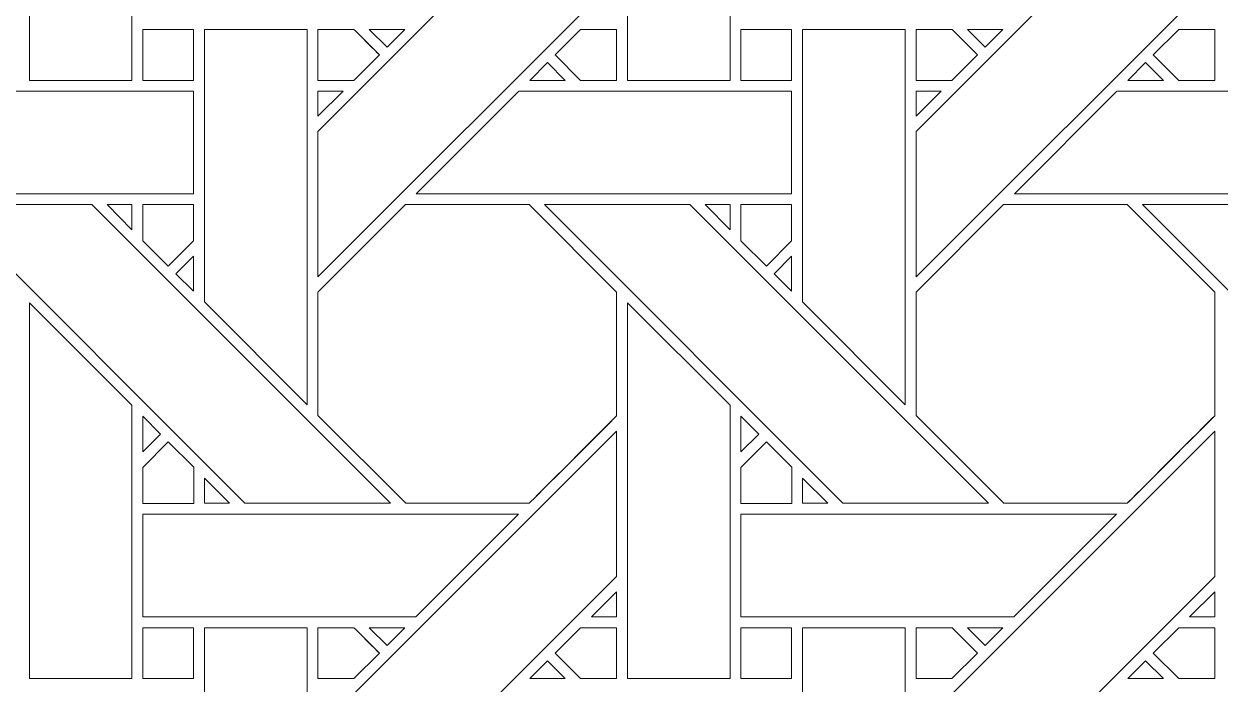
# Model space of a CAD drawing. Header units: inches. Extents: x 4.4 to 20.4, y 1.1 to 17.1.
# Drawn here: x 12.154 to 14.051, y 10.943 to 11.99 of the extents above; entities that cross this region are included whole.
import ezdxf

# ---------------------------------------------------------------- set-up
doc = ezdxf.new("R2010")
doc.units = ezdxf.units.IN
doc.header["$MEASUREMENT"] = 0
doc.layers.add('Design', color=7, linetype='Continuous', lineweight=0)

msp = doc.modelspace()

# ---------------------------------------------------------------- linework, layer by layer
at = {"layer": 'Design'}
for points, knots in [([(4.3829, 17.0948), (4.3829, 17.0948), (4.3829, 1.0948), (4.3829, 1.0948), (4.3829, 1.0948), (20.3829, 1.0948), (20.3829, 1.0948), (20.3829, 1.0948), (20.3829, 17.0948), (20.3829, 17.0948), (20.3829, 17.0948), (4.3829, 17.0948), (4.3829, 17.0948)], [0, 0, 0, 0, 1, 1, 1, 2, 2, 2, 3, 3, 3, 4, 4, 4, 4]), ([(19.3728, 16.2388), (19.3728, 16.2388), (5.2388, 16.2388), (5.2388, 16.2388), (5.2388, 16.2388), (5.2388, 1.9507), (5.2388, 1.9507), (5.2388, 1.9507), (19.5269, 1.9507), (19.5269, 1.9507), (19.5269, 1.9507), (19.5269, 16.2388), (19.5269, 16.2388), (19.5269, 16.2388), (19.3728, 16.2388), (19.3728, 16.2388)], [0, 0, 0, 0, 1, 1, 1, 2, 2, 2, 3, 3, 3, 4, 4, 4, 5, 5, 5, 5]), ([(12.1625, 11.9006), (12.1625, 11.9006), (12.1625, 12.4964), (12.1625, 12.4964), (12.1625, 12.4964), (12.3252, 12.3343), (12.3252, 12.3343), (12.3252, 12.3343), (12.3252, 11.9006), (12.3252, 11.9006), (12.3252, 11.9006), (12.1625, 11.9006), (12.1625, 11.9006)], [0, 0, 0, 0, 1, 1, 1, 2, 2, 2, 3, 3, 3, 4, 4, 4, 4]), ([(13.1112, 11.9006), (13.1112, 11.9006), (13.1112, 12.4964), (13.1112, 12.4964), (13.1112, 12.4964), (13.274, 12.3343), (13.274, 12.3343), (13.274, 12.3343), (13.274, 11.9006), (13.274, 11.9006), (13.274, 11.9006), (13.1112, 11.9006), (13.1112, 11.9006)], [0, 0, 0, 0, 1, 1, 1, 2, 2, 2, 3, 3, 3, 4, 4, 4, 4]), ([(13.0941, 12.0628), (13.0941, 12.0628), (12.6204, 11.5892), (12.6204, 11.5892), (12.6204, 11.5892), (12.6204, 11.8193), (12.6204, 11.8193), (12.6204, 11.8193), (13.0941, 12.2929), (13.0941, 12.2929), (13.0941, 12.2929), (13.0941, 12.0628), (13.0941, 12.0628)], [0, 0, 0, 0, 1, 1, 1, 2, 2, 2, 3, 3, 3, 4, 4, 4, 4]), ([(14.0428, 12.2929), (14.0428, 12.2929), (14.0428, 12.0628), (14.0428, 12.0628), (14.0428, 12.0628), (13.5691, 11.5892), (13.5691, 11.5892), (13.5691, 11.5892), (13.5691, 11.8193), (13.5691, 11.8193), (13.5691, 11.8193), (14.0428, 12.2929), (14.0428, 12.2929)], [0, 0, 0, 0, 1, 1, 1, 2, 2, 2, 3, 3, 3, 4, 4, 4, 4]), ([(12.3425, 11.9814), (12.3425, 11.9814), (12.4228, 11.9814), (12.4228, 11.9814), (12.4228, 11.9814), (12.4228, 11.9006), (12.4228, 11.9006), (12.4228, 11.9006), (12.3425, 11.9006), (12.3425, 11.9006), (12.3425, 11.9006), (12.3425, 11.9814), (12.3425, 11.9814)], [0, 0, 0, 0, 1, 1, 1, 2, 2, 2, 3, 3, 3, 4, 4, 4, 4]), ([(12.4228, 11.9814), (12.4228, 11.9814), (12.4228, 11.9006), (12.4228, 11.9006), (12.4228, 11.9006), (12.3425, 11.9006), (12.3425, 11.9006), (12.3425, 11.9006), (12.3425, 11.9814), (12.3425, 11.9814), (12.3425, 11.9814), (12.4228, 11.9814), (12.4228, 11.9814)], [0, 0, 0, 0, 1, 1, 1, 2, 2, 2, 3, 3, 3, 4, 4, 4, 4]), ([(12.4403, 11.5492), (12.4403, 11.5492), (12.4403, 11.9814), (12.4403, 11.9814), (12.4403, 11.9814), (12.6032, 11.9814), (12.6032, 11.9814), (12.6032, 11.9814), (12.6032, 11.3863), (12.6032, 11.3863), (12.6032, 11.3863), (12.4403, 11.5492), (12.4403, 11.5492)], [0, 0, 0, 0, 1, 1, 1, 2, 2, 2, 3, 3, 3, 4, 4, 4, 4]), ([(12.6775, 11.9814), (12.6826, 11.9763), (12.7134, 11.9455), (12.7178, 11.9411), (12.7178, 11.9411), (12.6774, 11.9006), (12.6774, 11.9006), (12.6774, 11.9006), (12.6204, 11.9006), (12.6204, 11.9006), (12.6204, 11.9006), (12.6204, 11.9814), (12.6204, 11.9814), (12.6204, 11.9814), (12.6775, 11.9814), (12.6775, 11.9814)], [0, 0, 0, 0, 1, 1, 1, 2, 2, 2, 3, 3, 3, 4, 4, 4, 5, 5, 5, 5]), ([(12.7178, 11.9411), (12.7178, 11.9411), (12.6774, 11.9006), (12.6774, 11.9006), (12.6774, 11.9006), (12.6204, 11.9006), (12.6204, 11.9006), (12.6204, 11.9006), (12.6204, 11.9814), (12.6204, 11.9814), (12.6204, 11.9814), (12.6775, 11.9814), (12.6775, 11.9814), (12.6828, 11.9761), (12.7136, 11.9452), (12.7178, 11.9411)], [0, 0, 0, 0, 1, 1, 1, 2, 2, 2, 3, 3, 3, 4, 4, 4, 5, 5, 5, 5]), ([(12.7018, 11.9814), (12.7018, 11.9814), (12.7583, 11.9814), (12.7583, 11.9814), (12.7583, 11.9814), (12.73, 11.9532), (12.73, 11.9532), (12.73, 11.9532), (12.7018, 11.9814), (12.7018, 11.9814)], [0, 0, 0, 0, 1, 1, 1, 2, 2, 2, 3, 3, 3, 3]), ([(13.037, 11.9006), (13.037, 11.9006), (12.9966, 11.941), (12.9966, 11.941), (12.9966, 11.941), (13.037, 11.9814), (13.037, 11.9814), (13.037, 11.9814), (13.0941, 11.9814), (13.0941, 11.9814), (13.0941, 11.9814), (13.0941, 11.9006), (13.0941, 11.9006), (13.0941, 11.9006), (13.037, 11.9006), (13.037, 11.9006)], [0, 0, 0, 0, 1, 1, 1, 2, 2, 2, 3, 3, 3, 4, 4, 4, 5, 5, 5, 5]), ([(13.0941, 11.9814), (13.0941, 11.9814), (13.0941, 11.9006), (13.0941, 11.9006), (13.0941, 11.9006), (13.037, 11.9006), (13.037, 11.9006), (13.037, 11.9006), (12.9966, 11.941), (12.9966, 11.941), (12.9966, 11.941), (13.037, 11.9814), (13.037, 11.9814), (13.037, 11.9814), (13.0941, 11.9814), (13.0941, 11.9814)], [0, 0, 0, 0, 1, 1, 1, 2, 2, 2, 3, 3, 3, 4, 4, 4, 5, 5, 5, 5]), ([(13.2913, 11.9814), (13.2913, 11.9814), (13.3715, 11.9814), (13.3715, 11.9814), (13.3715, 11.9814), (13.3715, 11.9006), (13.3715, 11.9006), (13.3715, 11.9006), (13.2913, 11.9006), (13.2913, 11.9006), (13.2913, 11.9006), (13.2913, 11.9814), (13.2913, 11.9814)], [0, 0, 0, 0, 1, 1, 1, 2, 2, 2, 3, 3, 3, 4, 4, 4, 4]), ([(13.3715, 11.9814), (13.3715, 11.9814), (13.3715, 11.9006), (13.3715, 11.9006), (13.3715, 11.9006), (13.2913, 11.9006), (13.2913, 11.9006), (13.2913, 11.9006), (13.2913, 11.9814), (13.2913, 11.9814), (13.2913, 11.9814), (13.3715, 11.9814), (13.3715, 11.9814)], [0, 0, 0, 0, 1, 1, 1, 2, 2, 2, 3, 3, 3, 4, 4, 4, 4]), ([(13.3891, 11.5492), (13.3891, 11.5492), (13.3891, 11.9814), (13.3891, 11.9814), (13.3891, 11.9814), (13.552, 11.9814), (13.552, 11.9814), (13.552, 11.9814), (13.552, 11.3863), (13.552, 11.3863), (13.552, 11.3863), (13.3891, 11.5492), (13.3891, 11.5492)], [0, 0, 0, 0, 1, 1, 1, 2, 2, 2, 3, 3, 3, 4, 4, 4, 4]), ([(13.6262, 11.9814), (13.6313, 11.9763), (13.6621, 11.9455), (13.6665, 11.9411), (13.6665, 11.9411), (13.6261, 11.9006), (13.6261, 11.9006), (13.6261, 11.9006), (13.5691, 11.9006), (13.5691, 11.9006), (13.5691, 11.9006), (13.5691, 11.9814), (13.5691, 11.9814), (13.5691, 11.9814), (13.6262, 11.9814), (13.6262, 11.9814)], [0, 0, 0, 0, 1, 1, 1, 2, 2, 2, 3, 3, 3, 4, 4, 4, 5, 5, 5, 5]), ([(13.6665, 11.9411), (13.6665, 11.9411), (13.6261, 11.9006), (13.6261, 11.9006), (13.6261, 11.9006), (13.5691, 11.9006), (13.5691, 11.9006), (13.5691, 11.9006), (13.5691, 11.9814), (13.5691, 11.9814), (13.5691, 11.9814), (13.6262, 11.9814), (13.6262, 11.9814), (13.6315, 11.9761), (13.6623, 11.9452), (13.6665, 11.9411)], [0, 0, 0, 0, 1, 1, 1, 2, 2, 2, 3, 3, 3, 4, 4, 4, 5, 5, 5, 5]), ([(13.6505, 11.9814), (13.6505, 11.9814), (13.707, 11.9814), (13.707, 11.9814), (13.707, 11.9814), (13.6787, 11.9532), (13.6787, 11.9532), (13.6787, 11.9532), (13.6505, 11.9814), (13.6505, 11.9814)], [0, 0, 0, 0, 1, 1, 1, 2, 2, 2, 3, 3, 3, 3]), ([(13.9857, 11.9006), (13.9857, 11.9006), (13.9453, 11.941), (13.9453, 11.941), (13.9453, 11.941), (13.9858, 11.9814), (13.9858, 11.9814), (13.9858, 11.9814), (14.0428, 11.9814), (14.0428, 11.9814), (14.0428, 11.9814), (14.0428, 11.9006), (14.0428, 11.9006), (14.0428, 11.9006), (13.9857, 11.9006), (13.9857, 11.9006)], [0, 0, 0, 0, 1, 1, 1, 2, 2, 2, 3, 3, 3, 4, 4, 4, 5, 5, 5, 5]), ([(14.0428, 11.9006), (14.0428, 11.9006), (13.9857, 11.9006), (13.9857, 11.9006), (13.9857, 11.9006), (13.9453, 11.941), (13.9453, 11.941), (13.9453, 11.941), (13.9858, 11.9814), (13.9858, 11.9814), (13.9858, 11.9814), (14.0428, 11.9814), (14.0428, 11.9814), (14.0428, 11.9814), (14.0428, 11.9006), (14.0428, 11.9006)], [0, 0, 0, 0, 1, 1, 1, 2, 2, 2, 3, 3, 3, 4, 4, 4, 5, 5, 5, 5]), ([(13.0127, 11.9006), (13.0127, 11.9006), (12.9562, 11.9006), (12.9562, 11.9006), (12.9562, 11.9006), (12.9845, 11.9289), (12.9845, 11.9289), (12.9845, 11.9289), (13.0127, 11.9006), (13.0127, 11.9006)], [0, 0, 0, 0, 1, 1, 1, 2, 2, 2, 3, 3, 3, 3]), ([(13.905, 11.9006), (13.905, 11.9006), (13.9332, 11.9289), (13.9332, 11.9289), (13.9332, 11.9289), (13.9614, 11.9006), (13.9614, 11.9006), (13.9614, 11.9006), (13.905, 11.9006), (13.905, 11.9006)], [0, 0, 0, 0, 1, 1, 1, 2, 2, 2, 3, 3, 3, 3]), ([(12.4228, 11.8835), (12.4228, 11.8835), (12.4228, 11.7206), (12.4228, 11.7206), (12.4228, 11.7206), (11.8275, 11.7206), (11.8275, 11.7206), (11.8275, 11.7206), (11.9904, 11.8835), (11.9904, 11.8835), (11.9904, 11.8835), (12.4228, 11.8835), (12.4228, 11.8835)], [0, 0, 0, 0, 1, 1, 1, 2, 2, 2, 3, 3, 3, 4, 4, 4, 4]), ([(12.6602, 11.8835), (12.6602, 11.8835), (12.6204, 11.8436), (12.6204, 11.8436), (12.6204, 11.8436), (12.6204, 11.8835), (12.6204, 11.8835), (12.6204, 11.8835), (12.6602, 11.8835), (12.6602, 11.8835)], [0, 0, 0, 0, 1, 1, 1, 2, 2, 2, 3, 3, 3, 3]), ([(13.3715, 11.8835), (13.3715, 11.8835), (13.3715, 11.7207), (13.3715, 11.7207), (13.3715, 11.7207), (12.7762, 11.7207), (12.7762, 11.7207), (12.7762, 11.7207), (12.9391, 11.8835), (12.9391, 11.8835), (12.9391, 11.8835), (13.3715, 11.8835), (13.3715, 11.8835)], [0, 0, 0, 0, 1, 1, 1, 2, 2, 2, 3, 3, 3, 4, 4, 4, 4]), ([(13.609, 11.8835), (13.609, 11.8835), (13.5691, 11.8436), (13.5691, 11.8436), (13.5691, 11.8436), (13.5691, 11.8835), (13.5691, 11.8835), (13.5691, 11.8835), (13.609, 11.8835), (13.609, 11.8835)], [0, 0, 0, 0, 1, 1, 1, 2, 2, 2, 3, 3, 3, 3]), ([(14.3203, 11.8835), (14.3203, 11.8835), (14.3203, 11.7207), (14.3203, 11.7207), (14.3203, 11.7207), (13.725, 11.7207), (13.725, 11.7207), (13.725, 11.7207), (13.8878, 11.8835), (13.8878, 11.8835), (13.8878, 11.8835), (14.3203, 11.8835), (14.3203, 11.8835)], [0, 0, 0, 0, 1, 1, 1, 2, 2, 2, 3, 3, 3, 4, 4, 4, 4]), ([(12.7354, 11.2299), (12.7354, 11.2299), (12.5044, 11.2299), (12.5044, 11.2299), (12.5044, 11.2299), (12.0308, 11.7035), (12.0308, 11.7035), (12.0308, 11.7035), (12.2618, 11.7035), (12.2618, 11.7035), (12.2618, 11.7035), (12.7354, 11.2299), (12.7354, 11.2299)], [0, 0, 0, 0, 1, 1, 1, 2, 2, 2, 3, 3, 3, 4, 4, 4, 4]), ([(12.2859, 11.7035), (12.2859, 11.7035), (12.3253, 11.7035), (12.3253, 11.7035), (12.3253, 11.7035), (12.3253, 11.6637), (12.3253, 11.6637), (12.3253, 11.6637), (12.2859, 11.7035), (12.2859, 11.7035)], [0, 0, 0, 0, 1, 1, 1, 2, 2, 2, 3, 3, 3, 3]), ([(12.4228, 11.7035), (12.4228, 11.7035), (12.4228, 11.6459), (12.4228, 11.6459), (12.4228, 11.6459), (12.3828, 11.606), (12.3828, 11.606), (12.3828, 11.606), (12.3425, 11.6463), (12.3425, 11.6463), (12.3425, 11.6463), (12.3425, 11.7035), (12.3425, 11.7035), (12.3425, 11.7035), (12.4228, 11.7035), (12.4228, 11.7035)], [0, 0, 0, 0, 1, 1, 1, 2, 2, 2, 3, 3, 3, 4, 4, 4, 5, 5, 5, 5]), ([(12.4228, 11.6459), (12.4228, 11.6459), (12.3828, 11.606), (12.3828, 11.606), (12.3828, 11.606), (12.3425, 11.6463), (12.3425, 11.6463), (12.3425, 11.6463), (12.3425, 11.7035), (12.3425, 11.7035), (12.3425, 11.7035), (12.4228, 11.7035), (12.4228, 11.7035), (12.4228, 11.7035), (12.4228, 11.6459), (12.4228, 11.6459)], [0, 0, 0, 0, 1, 1, 1, 2, 2, 2, 3, 3, 3, 4, 4, 4, 5, 5, 5, 5]), ([(12.7591, 11.7035), (12.7591, 11.7035), (12.9553, 11.7035), (12.9553, 11.7035), (12.9553, 11.7035), (13.0941, 11.5648), (13.0941, 11.5648), (13.0941, 11.5648), (13.0941, 11.3686), (13.0941, 11.3686), (13.0763, 11.3507), (12.9643, 11.2389), (12.9553, 11.2299), (12.9553, 11.2299), (12.7596, 11.2299), (12.7596, 11.2299), (12.7596, 11.2299), (12.6204, 11.3691), (12.6204, 11.3691), (12.6204, 11.3691), (12.6204, 11.5648), (12.6204, 11.5648), (12.6204, 11.5648), (12.7591, 11.7035), (12.7591, 11.7035)], [0, 0, 0, 0, 1, 1, 1, 2, 2, 2, 3, 3, 3, 4, 4, 4, 5, 5, 5, 6, 6, 6, 7, 7, 7, 8, 8, 8, 8]), ([(13.0941, 11.5648), (13.0941, 11.5648), (13.0941, 11.3686), (13.0941, 11.3686), (13.0761, 11.3504), (12.9642, 11.2388), (12.9553, 11.2299), (12.9553, 11.2299), (12.7596, 11.2299), (12.7596, 11.2299), (12.7596, 11.2299), (12.6204, 11.3691), (12.6204, 11.3691), (12.6204, 11.3691), (12.6204, 11.5648), (12.6204, 11.5648), (12.6204, 11.5648), (12.7591, 11.7035), (12.7591, 11.7035), (12.7591, 11.7035), (12.9553, 11.7035), (12.9553, 11.7035), (12.9553, 11.7035), (13.0941, 11.5648), (13.0941, 11.5648)], [0, 0, 0, 0, 1, 1, 1, 2, 2, 2, 3, 3, 3, 4, 4, 4, 5, 5, 5, 6, 6, 6, 7, 7, 7, 8, 8, 8, 8]), ([(13.6841, 11.2299), (13.6841, 11.2299), (13.4531, 11.2299), (13.4531, 11.2299), (13.4531, 11.2299), (12.9795, 11.7035), (12.9795, 11.7035), (12.9795, 11.7035), (13.2105, 11.7035), (13.2105, 11.7035), (13.2105, 11.7035), (13.6841, 11.2299), (13.6841, 11.2299)], [0, 0, 0, 0, 1, 1, 1, 2, 2, 2, 3, 3, 3, 4, 4, 4, 4]), ([(13.2346, 11.7035), (13.2346, 11.7035), (13.2741, 11.7035), (13.2741, 11.7035), (13.2741, 11.7035), (13.2741, 11.6637), (13.2741, 11.6637), (13.2741, 11.6637), (13.2346, 11.7035), (13.2346, 11.7035)], [0, 0, 0, 0, 1, 1, 1, 2, 2, 2, 3, 3, 3, 3]), ([(13.3715, 11.7035), (13.3715, 11.7035), (13.3715, 11.6459), (13.3715, 11.6459), (13.3715, 11.6459), (13.3316, 11.606), (13.3316, 11.606), (13.3316, 11.606), (13.2913, 11.6463), (13.2913, 11.6463), (13.2913, 11.6463), (13.2913, 11.7035), (13.2913, 11.7035), (13.2913, 11.7035), (13.3715, 11.7035), (13.3715, 11.7035)], [0, 0, 0, 0, 1, 1, 1, 2, 2, 2, 3, 3, 3, 4, 4, 4, 5, 5, 5, 5]), ([(13.3715, 11.6459), (13.3715, 11.6459), (13.3316, 11.606), (13.3316, 11.606), (13.3316, 11.606), (13.2913, 11.6463), (13.2913, 11.6463), (13.2913, 11.6463), (13.2913, 11.7035), (13.2913, 11.7035), (13.2913, 11.7035), (13.3715, 11.7035), (13.3715, 11.7035), (13.3715, 11.7035), (13.3715, 11.6459), (13.3715, 11.6459)], [0, 0, 0, 0, 1, 1, 1, 2, 2, 2, 3, 3, 3, 4, 4, 4, 5, 5, 5, 5]), ([(13.7078, 11.7035), (13.7078, 11.7035), (13.904, 11.7035), (13.904, 11.7035), (13.904, 11.7035), (14.0428, 11.5648), (14.0428, 11.5648), (14.0428, 11.5648), (14.0428, 11.3686), (14.0428, 11.3686), (14.025, 11.3507), (13.9131, 11.2389), (13.9041, 11.2299), (13.9041, 11.2299), (13.7084, 11.2299), (13.7084, 11.2299), (13.7084, 11.2299), (13.5691, 11.3691), (13.5691, 11.3691), (13.5691, 11.3691), (13.5691, 11.5648), (13.5691, 11.5648), (13.5691, 11.5648), (13.7078, 11.7035), (13.7078, 11.7035)], [0, 0, 0, 0, 1, 1, 1, 2, 2, 2, 3, 3, 3, 4, 4, 4, 5, 5, 5, 6, 6, 6, 7, 7, 7, 8, 8, 8, 8]), ([(14.0428, 11.5648), (14.0428, 11.5648), (14.0428, 11.3686), (14.0428, 11.3686), (14.0244, 11.3501), (13.9126, 11.2384), (13.9041, 11.2299), (13.9041, 11.2299), (13.7084, 11.2299), (13.7084, 11.2299), (13.7084, 11.2299), (13.5691, 11.3691), (13.5691, 11.3691), (13.5691, 11.3691), (13.5691, 11.5648), (13.5691, 11.5648), (13.5691, 11.5648), (13.7078, 11.7035), (13.7078, 11.7035), (13.7078, 11.7035), (13.904, 11.7035), (13.904, 11.7035), (13.904, 11.7035), (14.0428, 11.5648), (14.0428, 11.5648)], [0, 0, 0, 0, 1, 1, 1, 2, 2, 2, 3, 3, 3, 4, 4, 4, 5, 5, 5, 6, 6, 6, 7, 7, 7, 8, 8, 8, 8]), ([(14.6329, 11.2299), (14.6329, 11.2299), (14.4018, 11.2299), (14.4018, 11.2299), (14.4018, 11.2299), (13.9283, 11.7035), (13.9283, 11.7035), (13.9283, 11.7035), (14.1592, 11.7035), (14.1592, 11.7035), (14.1592, 11.7035), (14.6329, 11.2299), (14.6329, 11.2299)], [0, 0, 0, 0, 1, 1, 1, 2, 2, 2, 3, 3, 3, 4, 4, 4, 4]), ([(12.4228, 11.6217), (12.4228, 11.6217), (12.4228, 11.5665), (12.4228, 11.5665), (12.4228, 11.5665), (12.395, 11.5939), (12.395, 11.5939), (12.395, 11.5939), (12.4228, 11.6217), (12.4228, 11.6217)], [0, 0, 0, 0, 1, 1, 1, 2, 2, 2, 3, 3, 3, 3]), ([(13.3715, 11.6217), (13.3715, 11.6217), (13.3715, 11.5665), (13.3715, 11.5665), (13.3715, 11.5665), (13.3438, 11.5939), (13.3438, 11.5939), (13.3438, 11.5939), (13.3715, 11.6217), (13.3715, 11.6217)], [0, 0, 0, 0, 1, 1, 1, 2, 2, 2, 3, 3, 3, 3]), ([(12.1625, 10.9519), (12.1625, 10.9519), (12.1625, 11.5477), (12.1625, 11.5477), (12.1625, 11.5477), (12.3252, 11.3855), (12.3252, 11.3855), (12.3252, 11.3855), (12.3252, 10.9519), (12.3252, 10.9519), (12.3252, 10.9519), (12.1625, 10.9519), (12.1625, 10.9519)], [0, 0, 0, 0, 1, 1, 1, 2, 2, 2, 3, 3, 3, 4, 4, 4, 4]), ([(13.1112, 10.9519), (13.1112, 10.9519), (13.1112, 11.5477), (13.1112, 11.5477), (13.1112, 11.5477), (13.274, 11.3856), (13.274, 11.3856), (13.274, 11.3856), (13.274, 10.9519), (13.274, 10.9519), (13.274, 10.9519), (13.1112, 10.9519), (13.1112, 10.9519)], [0, 0, 0, 0, 1, 1, 1, 2, 2, 2, 3, 3, 3, 4, 4, 4, 4]), ([(12.3425, 11.3113), (12.3425, 11.3113), (12.3425, 11.3681), (12.3425, 11.3681), (12.3425, 11.3681), (12.3707, 11.3395), (12.3707, 11.3395), (12.3707, 11.3395), (12.3425, 11.3113), (12.3425, 11.3113)], [0, 0, 0, 0, 1, 1, 1, 2, 2, 2, 3, 3, 3, 3]), ([(13.2913, 11.3113), (13.2913, 11.3113), (13.2913, 11.3681), (13.2913, 11.3681), (13.2913, 11.3681), (13.3195, 11.3395), (13.3195, 11.3395), (13.3195, 11.3395), (13.2913, 11.3113), (13.2913, 11.3113)], [0, 0, 0, 0, 1, 1, 1, 2, 2, 2, 3, 3, 3, 3]), ([(13.0941, 11.1141), (13.0941, 11.1141), (12.6204, 10.6404), (12.6204, 10.6404), (12.6204, 10.6404), (12.6204, 10.8705), (12.6204, 10.8705), (12.6204, 10.8705), (13.0941, 11.3441), (13.0941, 11.3441), (13.0941, 11.3441), (13.0941, 11.1141), (13.0941, 11.1141)], [0, 0, 0, 0, 1, 1, 1, 2, 2, 2, 3, 3, 3, 4, 4, 4, 4]), ([(14.0428, 11.3441), (14.0428, 11.3441), (14.0428, 11.1141), (14.0428, 11.1141), (14.0428, 11.1141), (13.5691, 10.6404), (13.5691, 10.6404), (13.5691, 10.6404), (13.5691, 10.8705), (13.5691, 10.8705), (13.5691, 10.8705), (14.0428, 11.3441), (14.0428, 11.3441)], [0, 0, 0, 0, 1, 1, 1, 2, 2, 2, 3, 3, 3, 4, 4, 4, 4]), ([(12.3425, 11.2297), (12.3425, 11.2297), (12.3425, 11.2869), (12.3425, 11.2869), (12.3425, 11.2869), (12.3829, 11.3273), (12.3829, 11.3273), (12.3829, 11.3273), (12.4232, 11.287), (12.4232, 11.287), (12.4232, 11.287), (12.4232, 11.2297), (12.4232, 11.2297), (12.4232, 11.2297), (12.3425, 11.2297), (12.3425, 11.2297)], [0, 0, 0, 0, 1, 1, 1, 2, 2, 2, 3, 3, 3, 4, 4, 4, 5, 5, 5, 5]), ([(12.3829, 11.3273), (12.3829, 11.3273), (12.4232, 11.287), (12.4232, 11.287), (12.4232, 11.287), (12.4232, 11.2297), (12.4232, 11.2297), (12.4232, 11.2297), (12.3425, 11.2297), (12.3425, 11.2297), (12.3425, 11.2297), (12.3425, 11.2869), (12.3425, 11.2869), (12.3425, 11.2869), (12.3829, 11.3273), (12.3829, 11.3273)], [0, 0, 0, 0, 1, 1, 1, 2, 2, 2, 3, 3, 3, 4, 4, 4, 5, 5, 5, 5]), ([(13.2913, 11.2297), (13.2913, 11.2297), (13.2913, 11.2869), (13.2913, 11.2869), (13.2913, 11.2869), (13.3316, 11.3273), (13.3316, 11.3273), (13.3316, 11.3273), (13.3719, 11.287), (13.3719, 11.287), (13.3719, 11.287), (13.3719, 11.2297), (13.3719, 11.2297), (13.3719, 11.2297), (13.2913, 11.2297), (13.2913, 11.2297)], [0, 0, 0, 0, 1, 1, 1, 2, 2, 2, 3, 3, 3, 4, 4, 4, 5, 5, 5, 5]), ([(13.3316, 11.3273), (13.3316, 11.3273), (13.3719, 11.287), (13.3719, 11.287), (13.3719, 11.287), (13.3719, 11.2297), (13.3719, 11.2297), (13.3719, 11.2297), (13.2913, 11.2297), (13.2913, 11.2297), (13.2913, 11.2297), (13.2913, 11.2869), (13.2913, 11.2869), (13.2913, 11.2869), (13.3316, 11.3273), (13.3316, 11.3273)], [0, 0, 0, 0, 1, 1, 1, 2, 2, 2, 3, 3, 3, 4, 4, 4, 5, 5, 5, 5]), ([(12.4405, 11.2299), (12.4405, 11.2299), (12.4405, 11.2697), (12.4405, 11.2697), (12.4405, 11.2697), (12.4802, 11.2299), (12.4802, 11.2299), (12.4802, 11.2299), (12.4405, 11.2299), (12.4405, 11.2299)], [0, 0, 0, 0, 1, 1, 1, 2, 2, 2, 3, 3, 3, 3]), ([(13.3892, 11.2299), (13.3892, 11.2299), (13.3892, 11.2697), (13.3892, 11.2697), (13.3892, 11.2697), (13.4289, 11.2299), (13.4289, 11.2299), (13.4289, 11.2299), (13.3892, 11.2299), (13.3892, 11.2299)], [0, 0, 0, 0, 1, 1, 1, 2, 2, 2, 3, 3, 3, 3]), ([(12.9383, 11.2126), (12.9383, 11.2126), (12.7755, 11.0499), (12.7755, 11.0499), (12.7755, 11.0499), (12.3425, 11.0499), (12.3425, 11.0499), (12.3425, 11.0499), (12.3425, 11.2126), (12.3425, 11.2126), (12.3425, 11.2126), (12.9383, 11.2126), (12.9383, 11.2126)], [0, 0, 0, 0, 1, 1, 1, 2, 2, 2, 3, 3, 3, 4, 4, 4, 4]), ([(13.887, 11.2126), (13.887, 11.2126), (13.7242, 11.0499), (13.7242, 11.0499), (13.7242, 11.0499), (13.2913, 11.0499), (13.2913, 11.0499), (13.2913, 11.0499), (13.2913, 11.2126), (13.2913, 11.2126), (13.2913, 11.2126), (13.887, 11.2126), (13.887, 11.2126)], [0, 0, 0, 0, 1, 1, 1, 2, 2, 2, 3, 3, 3, 4, 4, 4, 4]), ([(13.0543, 11.0499), (13.0543, 11.0499), (13.0941, 11.0897), (13.0941, 11.0897), (13.0941, 11.0897), (13.0941, 11.0499), (13.0941, 11.0499), (13.0941, 11.0499), (13.0543, 11.0499), (13.0543, 11.0499)], [0, 0, 0, 0, 1, 1, 1, 2, 2, 2, 3, 3, 3, 3]), ([(14.003, 11.0499), (14.003, 11.0499), (14.0428, 11.0897), (14.0428, 11.0897), (14.0428, 11.0897), (14.0428, 11.0499), (14.0428, 11.0499), (14.0428, 11.0499), (14.003, 11.0499), (14.003, 11.0499)], [0, 0, 0, 0, 1, 1, 1, 2, 2, 2, 3, 3, 3, 3]), ([(12.3425, 11.0327), (12.3425, 11.0327), (12.4228, 11.0327), (12.4228, 11.0327), (12.4228, 11.0327), (12.4228, 10.9519), (12.4228, 10.9519), (12.4228, 10.9519), (12.3425, 10.9519), (12.3425, 10.9519), (12.3425, 10.9519), (12.3425, 11.0327), (12.3425, 11.0327)], [0, 0, 0, 0, 1, 1, 1, 2, 2, 2, 3, 3, 3, 4, 4, 4, 4]), ([(12.4228, 11.0327), (12.4228, 11.0327), (12.4228, 10.9519), (12.4228, 10.9519), (12.4228, 10.9519), (12.3425, 10.9519), (12.3425, 10.9519), (12.3425, 10.9519), (12.3425, 11.0327), (12.3425, 11.0327), (12.3425, 11.0327), (12.4228, 11.0327), (12.4228, 11.0327)], [0, 0, 0, 0, 1, 1, 1, 2, 2, 2, 3, 3, 3, 4, 4, 4, 4]), ([(12.4403, 10.6004), (12.4403, 10.6004), (12.4403, 11.0326), (12.4403, 11.0326), (12.4403, 11.0326), (12.6032, 11.0326), (12.6032, 11.0326), (12.6032, 11.0326), (12.6032, 10.4375), (12.6032, 10.4375), (12.6032, 10.4375), (12.4403, 10.6004), (12.4403, 10.6004)], [0, 0, 0, 0, 1, 1, 1, 2, 2, 2, 3, 3, 3, 4, 4, 4, 4]), ([(12.6775, 11.0327), (12.6826, 11.0276), (12.7134, 10.9967), (12.7178, 10.9923), (12.7178, 10.9923), (12.6774, 10.9519), (12.6774, 10.9519), (12.6774, 10.9519), (12.6204, 10.9519), (12.6204, 10.9519), (12.6204, 10.9519), (12.6204, 11.0327), (12.6204, 11.0327), (12.6204, 11.0327), (12.6775, 11.0327), (12.6775, 11.0327)], [0, 0, 0, 0, 1, 1, 1, 2, 2, 2, 3, 3, 3, 4, 4, 4, 5, 5, 5, 5]), ([(12.7178, 10.9923), (12.7178, 10.9923), (12.6774, 10.9519), (12.6774, 10.9519), (12.6774, 10.9519), (12.6204, 10.9519), (12.6204, 10.9519), (12.6204, 10.9519), (12.6204, 11.0327), (12.6204, 11.0327), (12.6204, 11.0327), (12.6775, 11.0327), (12.6775, 11.0327), (12.6828, 11.0274), (12.7136, 10.9965), (12.7178, 10.9923)], [0, 0, 0, 0, 1, 1, 1, 2, 2, 2, 3, 3, 3, 4, 4, 4, 5, 5, 5, 5]), ([(12.7018, 11.0326), (12.7018, 11.0326), (12.7583, 11.0326), (12.7583, 11.0326), (12.7583, 11.0326), (12.73, 11.0045), (12.73, 11.0045), (12.73, 11.0045), (12.7018, 11.0326), (12.7018, 11.0326)], [0, 0, 0, 0, 1, 1, 1, 2, 2, 2, 3, 3, 3, 3]), ([(13.037, 10.9519), (13.037, 10.9519), (12.9966, 10.9923), (12.9966, 10.9923), (12.9966, 10.9923), (13.037, 11.0327), (13.037, 11.0327), (13.037, 11.0327), (13.0941, 11.0327), (13.0941, 11.0327), (13.0941, 11.0327), (13.0941, 10.9519), (13.0941, 10.9519), (13.0941, 10.9519), (13.037, 10.9519), (13.037, 10.9519)], [0, 0, 0, 0, 1, 1, 1, 2, 2, 2, 3, 3, 3, 4, 4, 4, 5, 5, 5, 5]), ([(13.0941, 11.0327), (13.0941, 11.0327), (13.0941, 10.9519), (13.0941, 10.9519), (13.0941, 10.9519), (13.037, 10.9519), (13.037, 10.9519), (13.037, 10.9519), (12.9966, 10.9923), (12.9966, 10.9923), (12.9966, 10.9923), (13.037, 11.0327), (13.037, 11.0327), (13.037, 11.0327), (13.0941, 11.0327), (13.0941, 11.0327)], [0, 0, 0, 0, 1, 1, 1, 2, 2, 2, 3, 3, 3, 4, 4, 4, 5, 5, 5, 5]), ([(13.2913, 11.0327), (13.2913, 11.0327), (13.3715, 11.0327), (13.3715, 11.0327), (13.3715, 11.0327), (13.3715, 10.9519), (13.3715, 10.9519), (13.3715, 10.9519), (13.2913, 10.9519), (13.2913, 10.9519), (13.2913, 10.9519), (13.2913, 11.0327), (13.2913, 11.0327)], [0, 0, 0, 0, 1, 1, 1, 2, 2, 2, 3, 3, 3, 4, 4, 4, 4]), ([(13.3715, 11.0327), (13.3715, 11.0327), (13.3715, 10.9519), (13.3715, 10.9519), (13.3715, 10.9519), (13.2913, 10.9519), (13.2913, 10.9519), (13.2913, 10.9519), (13.2913, 11.0327), (13.2913, 11.0327), (13.2913, 11.0327), (13.3715, 11.0327), (13.3715, 11.0327)], [0, 0, 0, 0, 1, 1, 1, 2, 2, 2, 3, 3, 3, 4, 4, 4, 4]), ([(13.3891, 10.6005), (13.3891, 10.6005), (13.3891, 11.0326), (13.3891, 11.0326), (13.3891, 11.0326), (13.552, 11.0326), (13.552, 11.0326), (13.552, 11.0326), (13.552, 10.4375), (13.552, 10.4375), (13.552, 10.4375), (13.3891, 10.6005), (13.3891, 10.6005)], [0, 0, 0, 0, 1, 1, 1, 2, 2, 2, 3, 3, 3, 4, 4, 4, 4]), ([(13.6262, 11.0327), (13.6313, 11.0276), (13.6621, 10.9967), (13.6665, 10.9923), (13.6665, 10.9923), (13.6261, 10.9519), (13.6261, 10.9519), (13.6261, 10.9519), (13.5691, 10.9519), (13.5691, 10.9519), (13.5691, 10.9519), (13.5691, 11.0327), (13.5691, 11.0327), (13.5691, 11.0327), (13.6262, 11.0327), (13.6262, 11.0327)], [0, 0, 0, 0, 1, 1, 1, 2, 2, 2, 3, 3, 3, 4, 4, 4, 5, 5, 5, 5]), ([(13.6665, 10.9923), (13.6665, 10.9923), (13.6261, 10.9519), (13.6261, 10.9519), (13.6261, 10.9519), (13.5691, 10.9519), (13.5691, 10.9519), (13.5691, 10.9519), (13.5691, 11.0327), (13.5691, 11.0327), (13.5691, 11.0327), (13.6262, 11.0327), (13.6262, 11.0327), (13.6313, 11.0276), (13.6621, 10.9967), (13.6665, 10.9923)], [0, 0, 0, 0, 1, 1, 1, 2, 2, 2, 3, 3, 3, 4, 4, 4, 5, 5, 5, 5]), ([(13.6505, 11.0326), (13.6505, 11.0326), (13.707, 11.0326), (13.707, 11.0326), (13.707, 11.0326), (13.6787, 11.0045), (13.6787, 11.0045), (13.6787, 11.0045), (13.6505, 11.0326), (13.6505, 11.0326)], [0, 0, 0, 0, 1, 1, 1, 2, 2, 2, 3, 3, 3, 3]), ([(13.9857, 10.9519), (13.9857, 10.9519), (13.9453, 10.9923), (13.9453, 10.9923), (13.9453, 10.9923), (13.9858, 11.0327), (13.9858, 11.0327), (13.9858, 11.0327), (14.0428, 11.0327), (14.0428, 11.0327), (14.0428, 11.0327), (14.0428, 10.9519), (14.0428, 10.9519), (14.0428, 10.9519), (13.9857, 10.9519), (13.9857, 10.9519)], [0, 0, 0, 0, 1, 1, 1, 2, 2, 2, 3, 3, 3, 4, 4, 4, 5, 5, 5, 5]), ([(14.0428, 10.9519), (14.0428, 10.9519), (13.9857, 10.9519), (13.9857, 10.9519), (13.9857, 10.9519), (13.9453, 10.9923), (13.9453, 10.9923), (13.9453, 10.9923), (13.9858, 11.0327), (13.9858, 11.0327), (13.9858, 11.0327), (14.0428, 11.0327), (14.0428, 11.0327), (14.0428, 11.0327), (14.0428, 10.9519), (14.0428, 10.9519)], [0, 0, 0, 0, 1, 1, 1, 2, 2, 2, 3, 3, 3, 4, 4, 4, 5, 5, 5, 5]), ([(13.0127, 10.9519), (13.0127, 10.9519), (12.9562, 10.9519), (12.9562, 10.9519), (12.9562, 10.9519), (12.9845, 10.9801), (12.9845, 10.9801), (12.9845, 10.9801), (13.0127, 10.9519), (13.0127, 10.9519)], [0, 0, 0, 0, 1, 1, 1, 2, 2, 2, 3, 3, 3, 3]), ([(13.905, 10.9519), (13.905, 10.9519), (13.9332, 10.9801), (13.9332, 10.9801), (13.9332, 10.9801), (13.9615, 10.9519), (13.9615, 10.9519), (13.9615, 10.9519), (13.905, 10.9519), (13.905, 10.9519)], [0, 0, 0, 0, 1, 1, 1, 2, 2, 2, 3, 3, 3, 3])]:
    msp.add_open_spline(points, degree=3, knots=knots, dxfattribs=at)

doc.saveas('drawing.dxf')
